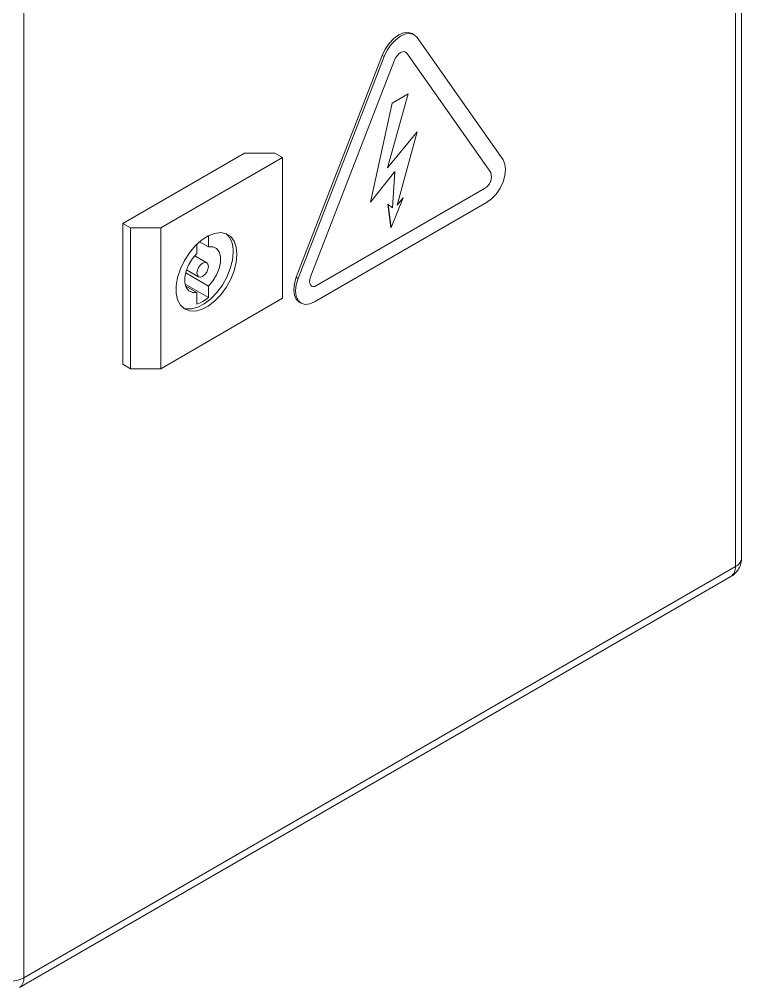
# Model space of a CAD drawing. Extents: x 4137 to 28680, y 2446 to 6814.
# Drawn here: x 12072.6 to 12241.7, y 3861.2 to 4087.7 of the extents above; entities that cross this region are included whole.
import ezdxf

# ---------------------------------------------------------------- set-up
doc = ezdxf.new("R2010")
doc.units = 0
doc.header["$LTSCALE"] = 0.5
doc.layers.get('0').update_dxf_attribs({"linetype": 'CONTINUOUS'})

msp = doc.modelspace()

# ---------------------------------------------------------------- linework, layer by layer
at = {"color": 7, "linetype": 'Continuous', "lineweight": 15}
for p, q in [((12241.7, 3961.76), (12241.7, 4257.03)), ((12241.7, 3961.76), (12241.7, 4257.03)), ((12240.23, 4254.98), (12240.23, 3959.7)), ((12240.23, 4254.98), (12240.23, 3959.7)), ((12073.62, 3863.52), (12073.62, 4158.79)), ((12073.62, 3863.52), (12073.62, 4158.79)), ((12164.99, 4084.13), (12164.54, 4084.39)), ((12164.99, 4084.13), (12164.54, 4084.39)), ((12185.83, 4054.83), (12165.7, 4083.47)), ((12185.83, 4054.83), (12165.7, 4083.47)), ((12163.28, 4079.84), (12163.01, 4080.09)), ((12163.28, 4079.84), (12163.01, 4080.09)), ((12163.28, 4079.84), (12182.94, 4051.89)), ((12163.29, 4079.84), (12163.28, 4079.84)), ((12163.28, 4079.84), (12182.94, 4051.89)), ((12163.29, 4079.84), (12163.28, 4079.84)), ((12163.29, 4079.84), (12182.95, 4051.88)), ((12163.29, 4079.84), (12182.95, 4051.88)), ((12157.53, 4079.28), (12137.4, 4027.4)), ((12157.53, 4079.28), (12137.4, 4027.4)), ((12157.99, 4079.02), (12137.86, 4027.14)), ((12157.99, 4079.02), (12137.86, 4027.14)), ((12140.74, 4027.51), (12160.39, 4078.17)), ((12140.74, 4027.51), (12160.39, 4078.17)), ((12157.53, 4079.28), (12157.99, 4079.02)), ((12157.53, 4079.28), (12157.99, 4079.02)), ((12163.62, 4070.31), (12158.74, 4052.97)), ((12163.62, 4070.31), (12158.74, 4052.97)), ((12159.88, 4068.16), (12163.62, 4070.31)), ((12159.88, 4068.16), (12163.62, 4070.31)), ((12159.89, 4068.15), (12163.62, 4070.31)), ((12159.89, 4068.15), (12163.62, 4070.31)), ((12163.62, 4070.31), (12163.62, 4070.31)), ((12163.62, 4070.31), (12163.62, 4070.31)), ((12159.88, 4068.16), (12154.8, 4044.97)), ((12159.88, 4068.16), (12154.8, 4044.97)), ((12159.89, 4068.15), (12154.81, 4044.96)), ((12159.89, 4068.15), (12154.81, 4044.96)), ((12159.89, 4068.15), (12159.88, 4068.16)), ((12159.89, 4068.15), (12159.88, 4068.16)), ((12158.74, 4052.99), (12165.72, 4061.38)), ((12158.74, 4052.97), (12165.73, 4061.38)), ((12158.74, 4052.99), (12165.72, 4061.38)), ((12158.74, 4052.97), (12165.73, 4061.38)), ((12165.73, 4061.38), (12161.03, 4044.26)), ((12165.73, 4061.38), (12161.03, 4044.26)), ((12165.73, 4061.38), (12165.72, 4061.38)), ((12165.73, 4061.38), (12165.72, 4061.38)), ((12125.29, 4056.42), (12096.78, 4039.96)), ((12125.29, 4056.42), (12096.78, 4039.96)), ((12105.69, 4038.93), (12134.2, 4055.39)), ((12105.69, 4038.93), (12134.2, 4055.39)), ((12132.42, 4056.42), (12125.29, 4056.42)), ((12132.42, 4056.42), (12125.29, 4056.42)), ((12134.2, 4055.39), (12132.42, 4056.42)), ((12134.2, 4055.39), (12132.42, 4056.42)), ((12134.2, 4022.47), (12134.2, 4055.39)), ((12134.2, 4022.47), (12134.2, 4055.39)), ((12154.81, 4044.96), (12160.5, 4052.11)), ((12154.81, 4044.96), (12160.5, 4052.11)), ((12160.49, 4052.1), (12159.91, 4043.64)), ((12160.49, 4052.1), (12159.91, 4043.64)), ((12160.5, 4052.11), (12159.92, 4043.63)), ((12160.5, 4052.11), (12159.92, 4043.63)), ((12182.95, 4051.88), (12182.94, 4051.89)), ((12182.95, 4051.88), (12182.94, 4051.89)), ((12181.49, 4048.16), (12142.17, 4025.46)), ((12181.49, 4048.16), (12142.17, 4025.46)), ((12181.5, 4048.15), (12142.18, 4025.46)), ((12181.5, 4048.15), (12142.18, 4025.46)), ((12181.5, 4048.15), (12181.49, 4048.16)), ((12181.5, 4048.15), (12181.49, 4048.16)), ((12159.6, 4039.05), (12162.44, 4045.99)), ((12159.6, 4039.05), (12162.44, 4045.99)), ((12162.44, 4045.99), (12161.03, 4044.26)), ((12162.44, 4045.99), (12161.03, 4044.26)), ((12162.43, 4045.99), (12161.04, 4044.29)), ((12162.43, 4045.99), (12161.04, 4044.29)), ((12162.44, 4045.99), (12162.43, 4045.99)), ((12162.44, 4045.99), (12162.43, 4045.99)), ((12141.71, 4021.65), (12181.97, 4044.89)), ((12141.71, 4021.65), (12181.97, 4044.89)), ((12154.81, 4044.96), (12154.8, 4044.97)), ((12154.81, 4044.96), (12154.8, 4044.97)), ((12158.89, 4044.46), (12159.59, 4039.05)), ((12158.9, 4044.45), (12158.89, 4044.46)), ((12158.89, 4044.46), (12159.59, 4039.05)), ((12158.9, 4044.45), (12158.89, 4044.46)), ((12158.9, 4044.45), (12159.6, 4039.05)), ((12158.9, 4044.45), (12159.92, 4043.63)), ((12158.9, 4044.45), (12159.6, 4039.05)), ((12158.9, 4044.45), (12159.92, 4043.63)), ((12096.78, 4039.96), (12098.56, 4038.93)), ((12096.78, 4039.96), (12096.78, 4007.04)), ((12096.78, 4039.96), (12098.56, 4038.93)), ((12096.78, 4039.96), (12096.78, 4007.04)), ((12098.56, 4038.93), (12105.69, 4038.93)), ((12098.56, 4038.93), (12098.56, 4006.01)), ((12098.56, 4038.93), (12105.69, 4038.93)), ((12098.56, 4038.93), (12098.56, 4006.01)), ((12105.69, 4006.01), (12105.69, 4038.93)), ((12105.69, 4006.01), (12105.69, 4038.93)), ((12159.6, 4039.05), (12159.59, 4039.05)), ((12159.6, 4039.05), (12159.59, 4039.05)), ((12116.83, 4037.11), (12116.83, 4034.51)), ((12116.83, 4037.11), (12116.83, 4034.51)), ((12114.16, 4032.97), (12114.16, 4035.18)), ((12114.16, 4032.97), (12114.16, 4035.18)), ((12114.75, 4035.71), (12116.83, 4034.51)), ((12114.75, 4035.71), (12116.83, 4034.51)), ((12116.44, 4030.79), (12113.63, 4032.41)), ((12116.44, 4030.79), (12113.63, 4032.41)), ((12116.83, 4025.35), (12111.52, 4028.41)), ((12116.83, 4025.35), (12111.52, 4028.41)), ((12111.74, 4029.14), (12114.55, 4027.52)), ((12111.74, 4029.14), (12114.55, 4027.52)), ((12111.4, 4025.76), (12116.83, 4022.63)), ((12111.4, 4025.76), (12116.83, 4022.63)), ((12111.52, 4025.32), (12114.16, 4023.8)), ((12111.52, 4025.32), (12114.16, 4023.8)), ((12116.83, 4025.35), (12116.83, 4022.63)), ((12116.83, 4025.35), (12116.83, 4022.63)), ((12137.4, 4027.4), (12137.86, 4027.14)), ((12137.4, 4027.4), (12137.86, 4027.14)), ((12142.18, 4025.46), (12142.17, 4025.46)), ((12142.18, 4025.46), (12142.17, 4025.46)), ((12114.16, 4021.09), (12114.16, 4023.8)), ((12114.16, 4021.09), (12114.16, 4023.8)), ((12105.69, 4006.01), (12134.2, 4022.47)), ((12105.69, 4006.01), (12134.2, 4022.47)), ((12138.11, 4021.6), (12138.56, 4021.34)), ((12138.11, 4021.6), (12138.56, 4021.34)), ((12096.78, 4007.04), (12098.56, 4006.01)), ((12096.78, 4007.04), (12098.56, 4006.01)), ((12098.56, 4006.01), (12105.69, 4006.01)), ((12098.56, 4006.01), (12105.69, 4006.01)), ((12240.23, 3959.7), (12073.62, 3863.52)), ((12240.23, 3959.7), (12073.62, 3863.52)), ((12072.57, 3861.21), (12239.18, 3957.39)), ((12072.57, 3861.21), (12239.18, 3957.39))]:
    msp.add_line(p, q, dxfattribs=at)
at = {"color": 7, "linetype": 'Continuous', "lineweight": 15, "flags": 128}
for points in [[(12164.54, 4084.39), (12163.62, 4084.68), (12162.54, 4084.57), (12161.39, 4084.08), (12160.24, 4083.24), (12159.16, 4082.11), (12158.24, 4080.76), (12157.53, 4079.28)], [(12164.54, 4084.39), (12163.62, 4084.68), (12162.54, 4084.57), (12161.39, 4084.08), (12160.24, 4083.24), (12159.16, 4082.11), (12158.24, 4080.76), (12157.53, 4079.28)], [(12165.7, 4083.47), (12164.99, 4084.13), (12164.07, 4084.42), (12163, 4084.31), (12161.84, 4083.82), (12160.69, 4082.98), (12159.62, 4081.84), (12158.69, 4080.49), (12157.99, 4079.02)], [(12165.7, 4083.47), (12164.99, 4084.13), (12164.07, 4084.42), (12163, 4084.31), (12161.84, 4083.82), (12160.69, 4082.98), (12159.62, 4081.84), (12158.69, 4080.49), (12157.99, 4079.02)], [(12163.29, 4079.84), (12163.02, 4080.09), (12162.68, 4080.19), (12162.27, 4080.15), (12161.84, 4079.97), (12161.41, 4079.65), (12161.01, 4079.23), (12160.66, 4078.72), (12160.39, 4078.17)], [(12163.29, 4079.84), (12163.02, 4080.09), (12162.68, 4080.19), (12162.27, 4080.15), (12161.84, 4079.97), (12161.41, 4079.65), (12161.01, 4079.23), (12160.66, 4078.72), (12160.39, 4078.17)], [(12181.97, 4044.89), (12183.12, 4045.73), (12184.2, 4046.86), (12185.12, 4048.21), (12185.83, 4049.69), (12186.27, 4051.18), (12186.42, 4052.6), (12186.27, 4053.85), (12185.83, 4054.83)], [(12181.97, 4044.89), (12183.12, 4045.73), (12184.2, 4046.86), (12185.12, 4048.21), (12185.83, 4049.69), (12186.27, 4051.18), (12186.42, 4052.6), (12186.27, 4053.85), (12185.83, 4054.83)], [(12123.51, 4032.76), (12123.34, 4034.43), (12122.85, 4035.83), (12122.06, 4036.9), (12121, 4037.58), (12119.72, 4037.84), (12118.29, 4037.67), (12116.77, 4037.08), (12115.23, 4036.1), (12113.75, 4034.77), (12112.38, 4033.15), (12111.21, 4031.32), (12110.28, 4029.36), (12109.63, 4027.37), (12109.3, 4025.44), (12109.3, 4023.66), (12109.63, 4022.12), (12110.28, 4020.87), (12111.21, 4020), (12112.38, 4019.52), (12113.75, 4019.47), (12115.23, 4019.86), (12116.77, 4020.65), (12118.29, 4021.81), (12119.72, 4023.3), (12121, 4025.03), (12122.06, 4026.94), (12122.85, 4028.92), (12123.34, 4030.89), (12123.51, 4032.76)], [(12123.51, 4032.76), (12123.34, 4034.43), (12122.85, 4035.83), (12122.06, 4036.9), (12121, 4037.58), (12119.72, 4037.84), (12118.29, 4037.67), (12116.77, 4037.08), (12115.23, 4036.1), (12113.75, 4034.77), (12112.38, 4033.15), (12111.21, 4031.32), (12110.28, 4029.36), (12109.63, 4027.37), (12109.3, 4025.44), (12109.3, 4023.66), (12109.63, 4022.12), (12110.28, 4020.87), (12111.21, 4020), (12112.38, 4019.52), (12113.75, 4019.47), (12115.23, 4019.86), (12116.77, 4020.65), (12118.29, 4021.81), (12119.72, 4023.3), (12121, 4025.03), (12122.06, 4026.94), (12122.85, 4028.92), (12123.34, 4030.89), (12123.51, 4032.76)], [(12116.83, 4034.51), (12117.86, 4034.51), (12118.72, 4034.1), (12119.32, 4033.32), (12119.64, 4032.22), (12119.64, 4030.88), (12119.32, 4029.42), (12118.72, 4027.93), (12117.86, 4026.54), (12116.83, 4025.35)], [(12116.83, 4034.51), (12117.86, 4034.51), (12118.72, 4034.1), (12119.32, 4033.32), (12119.64, 4032.22), (12119.64, 4030.88), (12119.32, 4029.42), (12118.72, 4027.93), (12117.86, 4026.54), (12116.83, 4025.35)], [(12110.92, 4020.2), (12111.49, 4020.04), (12112.85, 4019.99), (12114.34, 4020.37), (12115.88, 4021.16), (12117.4, 4022.33), (12118.83, 4023.81), (12120.11, 4025.55), (12121.17, 4027.45), (12121.96, 4029.44), (12122.45, 4031.41), (12122.62, 4033.27)], [(12110.92, 4020.2), (12111.49, 4020.04), (12112.85, 4019.99), (12114.34, 4020.37), (12115.88, 4021.16), (12117.4, 4022.33), (12118.83, 4023.81), (12120.11, 4025.55), (12121.17, 4027.45), (12121.96, 4029.44), (12122.45, 4031.41), (12122.62, 4033.27)], [(12114.16, 4023.8), (12113.12, 4023.8), (12112.27, 4024.21), (12111.66, 4024.99), (12111.35, 4026.1), (12111.35, 4027.43), (12111.66, 4028.9), (12112.27, 4030.38), (12113.12, 4031.78), (12114.16, 4032.97)], [(12114.16, 4023.8), (12113.12, 4023.8), (12112.27, 4024.21), (12111.66, 4024.99), (12111.35, 4026.1), (12111.35, 4027.43), (12111.66, 4028.9), (12112.27, 4030.38), (12113.12, 4031.78), (12114.16, 4032.97)], [(12116.83, 4029.93), (12116.73, 4029.28), (12116.44, 4028.61), (12116, 4028.03), (12115.49, 4027.61), (12114.98, 4027.44), (12114.55, 4027.52), (12114.26, 4027.85), (12114.16, 4028.39), (12114.26, 4029.04), (12114.55, 4029.7), (12114.98, 4030.29), (12115.49, 4030.7), (12116, 4030.88), (12116.44, 4030.79), (12116.73, 4030.46), (12116.83, 4029.93)], [(12116.83, 4029.93), (12116.73, 4029.28), (12116.44, 4028.61), (12116, 4028.03), (12115.49, 4027.61), (12114.98, 4027.44), (12114.55, 4027.52), (12114.26, 4027.85), (12114.16, 4028.39), (12114.26, 4029.04), (12114.55, 4029.7), (12114.98, 4030.29), (12115.49, 4030.7), (12116, 4030.88), (12116.44, 4030.79), (12116.73, 4030.46), (12116.83, 4029.93)], [(12137.4, 4027.4), (12136.96, 4025.9), (12136.81, 4024.48), (12136.96, 4023.24), (12137.4, 4022.26), (12138.11, 4021.6), (12138.11, 4021.6)], [(12137.4, 4027.4), (12136.96, 4025.9), (12136.81, 4024.48), (12136.96, 4023.24), (12137.4, 4022.26), (12138.11, 4021.6), (12138.11, 4021.6)], [(12137.86, 4027.14), (12137.41, 4025.64), (12137.26, 4024.22), (12137.41, 4022.98), (12137.86, 4021.99), (12138.56, 4021.34), (12139.49, 4021.05), (12140.56, 4021.16), (12141.71, 4021.65)], [(12137.86, 4027.14), (12137.41, 4025.64), (12137.26, 4024.22), (12137.41, 4022.98), (12137.86, 4021.99), (12138.56, 4021.34), (12139.49, 4021.05), (12140.56, 4021.16), (12141.71, 4021.65)], [(12140.74, 4027.51), (12140.57, 4026.95), (12140.51, 4026.42), (12140.57, 4025.95), (12140.74, 4025.59), (12141, 4025.34), (12141.35, 4025.23), (12141.75, 4025.27), (12142.18, 4025.46)], [(12140.74, 4027.51), (12140.57, 4026.95), (12140.51, 4026.42), (12140.57, 4025.95), (12140.74, 4025.59), (12141, 4025.34), (12141.35, 4025.23), (12141.75, 4025.27), (12142.18, 4025.46)]]:
    msp.add_lwpolyline(points, dxfattribs=at)
at = {"color": 7, "linetype": 'Continuous', "lineweight": 15}
for centre, radius, start, end in [((12179.99, 4050.89), 3.11, 298.8083, 18.7853), ((12179.99, 4050.89), 3.11, 298.8083, 18.7853), ((12180, 4050.88), 3.11, 298.8083, 18.7853), ((12180, 4050.88), 3.11, 298.8083, 18.7853), ((12117.45, 4033.77), 5.19, 354.5305, 47.5286), ((12117.45, 4033.77), 5.19, 354.5305, 47.5286), ((12141.48, 4026.42), 1.19, 245.6278, 305.683), ((12141.48, 4026.42), 1.19, 245.6278, 305.683), ((12111.28, 4029.16), 8.56, 289.6173, 310.3774), ((12111.28, 4029.16), 8.56, 289.6173, 310.3774), ((12070.05, 3870.4), 7.75, 242.6096, 297.3904), ((12070.05, 3870.4), 7.75, 242.6096, 297.3904)]:
    msp.add_arc(centre, radius, start, end, dxfattribs=at)
at = {"color": 8, "linetype": 'Continuous', "lineweight": 15}
for centre, radius, start, end in [((12237.76, 3959.42), 2.48, 304.9507, 6.3614), ((12237.76, 3959.42), 2.48, 304.9507, 6.3614), ((12239.18, 3962.01), 2.53, 294.3748, 354.3051), ((12239.18, 3962.01), 2.53, 294.3748, 354.3051), ((12071.09, 3863.27), 2.54, 305.8551, 5.6067), ((12071.09, 3863.27), 2.54, 305.8551, 5.6067)]:
    msp.add_arc(centre, radius, start, end, dxfattribs=at)
at = {"color": 7, "linetype": 'Continuous', "lineweight": 15}
msp.add_open_spline([(12239.17, 3957.41), (12239.31, 3957.49), (12239.81, 3957.76), (12240.53, 3958.46), (12241.23, 3959.51), (12241.66, 3960.66), (12241.66, 3961.43), (12241.66, 3961.75)], degree=3, knots=[0, 0, 0, 0, 0.095561, 0.31837, 0.561617, 0.817335, 1, 1, 1, 1], dxfattribs=at)
msp.add_open_spline([(12239.17, 3957.41), (12239.31, 3957.49), (12239.81, 3957.76), (12240.53, 3958.46), (12241.23, 3959.51), (12241.66, 3960.66), (12241.66, 3961.43), (12241.66, 3961.75)], degree=3, knots=[0, 0, 0, 0, 0.095561, 0.31837, 0.561617, 0.817335, 1, 1, 1, 1], dxfattribs=at)

doc.saveas('drawing.dxf')
